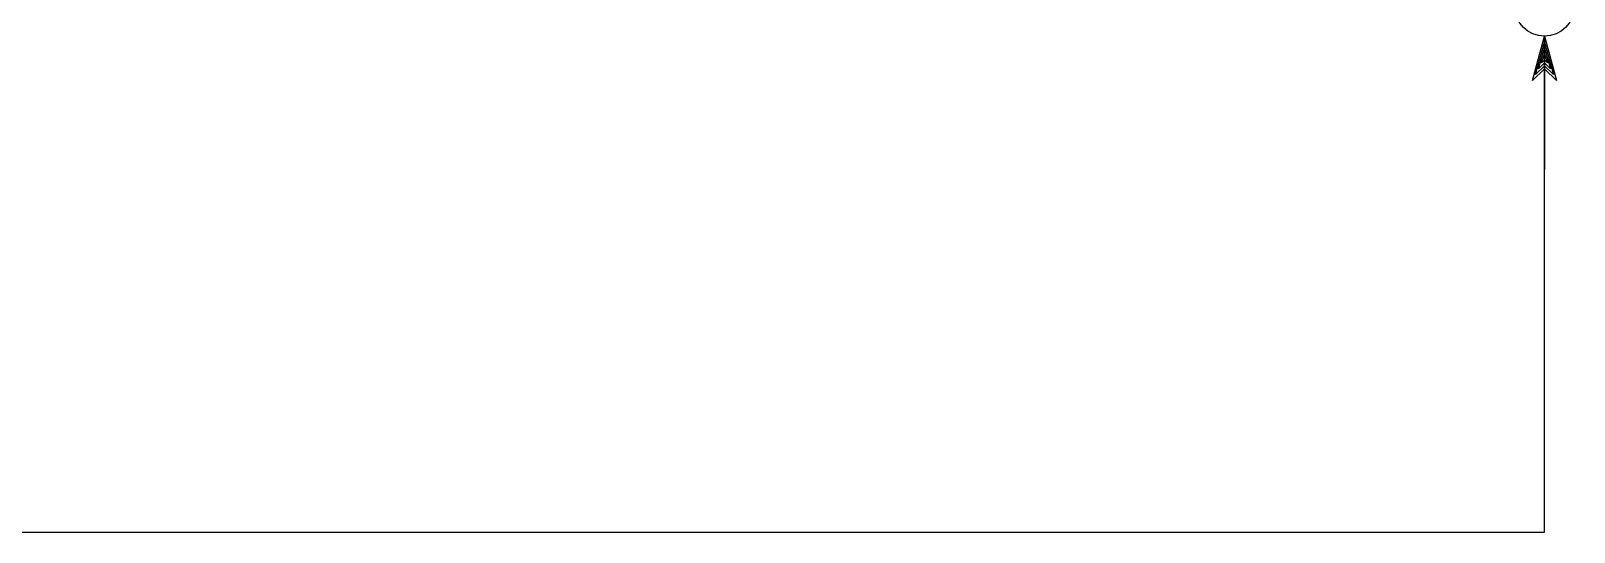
# Model space of a CAD drawing. Extents: x 0 to 841, y 0 to 594.
# Drawn here: x 638.8 to 743, y 187 to 220.9 of the extents above; entities that cross this region are included whole.
import ezdxf

# ---------------------------------------------------------------- set-up
doc = ezdxf.new("R2010")
doc.units = 0
doc.layers.add('46-', color=7, linetype='Continuous')
doc.layers.add('48-BOR-018', color=7, linetype='Continuous')

msp = doc.modelspace()

# ---------------------------------------------------------------- linework, layer by layer
at = {"layer": '46-'}
for p, q in [((740.2, 217.5), (741, 220.5)), ((740.4, 217.9), (741, 220.1)), ((741, 220.5), (741.8, 217.5)), ((741, 220.1), (741.6, 217.9)), ((740.6, 218.3), (741, 219.7)), ((740.8, 218.7), (741, 219.3)), ((741, 218.9), (740.8, 218.7)), ((741, 219.7), (741.4, 218.3)), ((741, 219.3), (741.2, 218.7)), ((741.2, 218.7), (741, 218.9)), ((741, 218.3), (740.2, 217.5)), ((741, 218.5), (740.4, 217.9)), ((741, 218.7), (740.6, 218.3)), ((741.4, 218.3), (741, 218.7)), ((741.6, 217.9), (741, 218.5)), ((741.8, 217.5), (741, 218.3))]:
    msp.add_line(p, q, dxfattribs=at)
for points in [[(741, 187), (741, 220.5)], [(741, 220.5), (741, 211.5)], [(521, 187), (741, 187)]]:
    msp.add_lwpolyline(points, dxfattribs=at)
at = {"layer": '48-BOR-018'}
msp.add_circle((741, 222.5), 2, dxfattribs=at)

doc.saveas('drawing.dxf')
